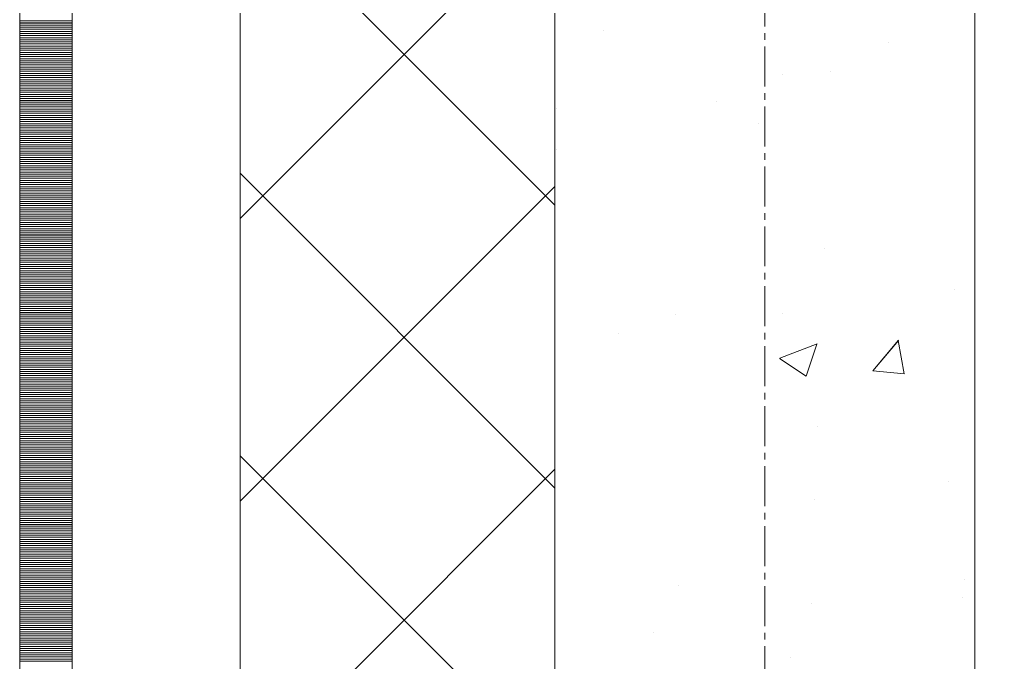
# Model space of a CAD drawing. Header units: millimetres. Extents: x 470010 to 1231400, y -134005 to 421770.
# Drawn here: x 806167.7 to 806640.6, y 165261.5 to 165567.5 of the extents above; entities that cross this region are included whole.
import ezdxf
from ezdxf.enums import TextEntityAlignment as Align

# ---------------------------------------------------------------- set-up
doc = ezdxf.new("R2010")
doc.units = ezdxf.units.MM
doc.linetypes.add('CENTER2', pattern=[28.575, 19.05, -3.175, 3.175, -3.175])
doc.linetypes.add('DASHED', pattern=[19.05, 12.7, -6.35])
doc.layers.get('Defpoints').update_dxf_attribs({"color": 140})
doc.layers.add('АР_Делит', color=120, linetype='Continuous', lineweight=0, plot=False)
for name, color, linetype, lineweight in [('АР_Стены ПЕНОблок', 52, 'Continuous', 20), ('АР_Тонкая', 254, 'Continuous', 5), ('АР_Утеплитель', 31, 'Continuous', 0), ('АР_Штриховка', 8, 'Continuous', 0)]:
    doc.layers.add(name, color=color, linetype=linetype, lineweight=lineweight)
doc.layers.add('РД_Оси_100', color=7, linetype='Continuous', lineweight=0, true_color=0x525252)
doc.styles.add('style1', font='ARIALN.TTF')

# ---------------------------------------------------------------- blocks, each defined once
blk = doc.blocks.new('СОШ_2200_АР_ОСИ_М100_28.05.24')
at = {"layer": 'АР_Делит', "color": 251, "linetype": 'DASHED', "true_color": 0x636466}
blk.add_lwpolyline([(114955, 135155), (114955, -355), (93595.036, -355), (93595.036, 13855), (94145, 13855), (94145, 68320), (66055, 68320), (66055, 13857.73), (83455, 13857.73), (83455, -355), (45245, -355), (45245, 13145), (44695, 13145), (44695, 26755), (45245, 26755), (45245, 68320), (20455, 68320), (20455, 26755), (27955, 26755), (27955, 13145), (-355, 13145), (-355, 100855)], dxfattribs=at)
at = {"layer": 'РД_Оси_100', "color": 251, "linetype": 'CENTER2', "true_color": 0x636466}
blk.add_line((0, -6155), (0, 139938.679), dxfattribs=at)
blk = doc.blocks.new('A$C9108343f')
at = {"layer": 'АР_Стены ПЕНОблок', "color": 18, "linetype": 'Continuous', "lineweight": 20, "true_color": 0x000000}
for p, q in [((140704.09, 313879.49), (140704.09, 237679.49)), ((140904.09, 237679.49), (140904.09, 313879.49))]:
    blk.add_line(p, q, dxfattribs=at)
at = {"layer": 'АР_Тонкая', "color": 18, "linetype": 'Continuous', "lineweight": 5, "true_color": 0x000000}
for p, q in [((140449.09, 313879.49), (140449.09, 237679.49)), ((140474.09, 313879.49), (140474.09, 237679.49)), ((140474.09, 237679.49), (140474.09, 313879.49)), ((140554.09, 237679.49), (140554.09, 313879.49))]:
    blk.add_line(p, q, dxfattribs=at)
at = {"layer": 'АР_Утеплитель', "color": 18, "linetype": 'Continuous', "lineweight": 0, "true_color": 0x000000}
for p, q in [((140554.09, 313879.49), (140554.09, 237679.49)), ((140704.09, 237679.49), (140704.09, 313879.49))]:
    blk.add_line(p, q, dxfattribs=at)
at = {"layer": 'АР_Штриховка', "color": 18, "linetype": 'Continuous', "lineweight": 0, "true_color": 0x000000}
for p, q in [((140704.09, 265845.41), (140554.09, 265995.41)), ((140554.09, 265839.12), (140704.09, 265989.12)), ((140449.09, 265933.24), (140474.09, 265933.24)), ((140449.09, 265932.24), (140474.09, 265932.24)), ((140449.09, 265931.24), (140474.09, 265931.24)), ((140449.09, 265930.24), (140474.09, 265930.24)), ((140449.09, 265929.24), (140474.09, 265929.24)), ((140449.09, 265928.24), (140474.09, 265928.24)), ((140449.09, 265927.24), (140474.09, 265927.24)), ((140727.28, 265928.86), (140727.28, 265928.86)), ((140449.09, 265926.24), (140474.09, 265926.24)), ((140449.09, 265925.24), (140474.09, 265925.24)), ((140449.09, 265924.24), (140474.09, 265924.24)), ((140449.09, 265923.24), (140474.09, 265923.24)), ((140449.09, 265922.24), (140474.09, 265922.24)), ((140862.87, 265923.13), (140862.87, 265923.13)), ((140449.09, 265921.24), (140474.09, 265921.24)), ((140449.09, 265920.24), (140474.09, 265920.24)), ((140449.09, 265919.24), (140474.09, 265919.24)), ((140449.09, 265918.24), (140474.09, 265918.24)), ((140449.09, 265917.24), (140474.09, 265917.24)), ((140449.09, 265916.24), (140474.09, 265916.24)), ((140449.09, 265915.24), (140474.09, 265915.24)), ((140449.09, 265914.24), (140474.09, 265914.24)), ((140449.09, 265913.24), (140474.09, 265913.24)), ((140449.09, 265912.24), (140474.09, 265912.24)), ((140449.09, 265911.24), (140474.09, 265911.24)), ((140449.09, 265910.24), (140474.09, 265910.24)), ((140449.09, 265909.24), (140474.09, 265909.24)), ((140449.09, 265908.24), (140474.09, 265908.24)), ((140812.62, 265907.63), (140812.62, 265907.63)), ((140835.43, 265909.23), (140835.43, 265909.23)), ((140449.09, 265907.24), (140474.09, 265907.24)), ((140449.09, 265906.24), (140474.09, 265906.24)), ((140449.09, 265905.24), (140474.09, 265905.24)), ((140449.09, 265904.24), (140474.09, 265904.24)), ((140449.09, 265903.24), (140474.09, 265903.24)), ((140449.09, 265902.24), (140474.09, 265902.24)), ((140449.09, 265901.24), (140474.09, 265901.24)), ((140449.09, 265900.24), (140474.09, 265900.24)), ((140449.09, 265899.24), (140474.09, 265899.24)), ((140449.09, 265898.24), (140474.09, 265898.24)), ((140449.09, 265897.24), (140474.09, 265897.24)), ((140449.09, 265896.24), (140474.09, 265896.24)), ((140449.09, 265895.24), (140474.09, 265895.24)), ((140449.09, 265894.24), (140474.09, 265894.24)), ((140449.09, 265893.24), (140474.09, 265893.24)), ((140780.83, 265894.74), (140780.83, 265894.74)), ((140449.09, 265892.24), (140474.09, 265892.24)), ((140449.09, 265891.24), (140474.09, 265891.24)), ((140449.09, 265890.24), (140474.09, 265890.24)), ((140449.09, 265889.24), (140474.09, 265889.24)), ((140705.02, 265891.34), (140705.02, 265891.34)), ((140449.09, 265888.24), (140474.09, 265888.24)), ((140449.09, 265887.24), (140474.09, 265887.24)), ((140449.09, 265886.24), (140474.09, 265886.24)), ((140449.09, 265885.24), (140474.09, 265885.24)), ((140449.09, 265884.24), (140474.09, 265884.24)), ((140801.11, 265884.55), (140801.11, 265884.55)), ((140449.09, 265883.24), (140474.09, 265883.24)), ((140449.09, 265882.24), (140474.09, 265882.24)), ((140449.09, 265881.24), (140474.09, 265881.24)), ((140449.09, 265880.24), (140474.09, 265880.24)), ((140449.09, 265879.24), (140474.09, 265879.24)), ((140449.09, 265878.24), (140474.09, 265878.24)), ((140449.09, 265877.24), (140474.09, 265877.24)), ((140449.09, 265876.24), (140474.09, 265876.24)), ((140449.09, 265875.24), (140474.09, 265875.24)), ((140449.09, 265874.24), (140474.09, 265874.24)), ((140449.09, 265873.24), (140474.09, 265873.24)), ((140449.09, 265872.24), (140474.09, 265872.24)), ((140449.09, 265871.24), (140474.09, 265871.24)), ((140449.09, 265870.24), (140474.09, 265870.24)), ((140704.91, 265871.89), (140704.91, 265871.89)), ((140449.09, 265869.24), (140474.09, 265869.24)), ((140449.09, 265868.24), (140474.09, 265868.24)), ((140449.09, 265867.24), (140474.09, 265867.24)), ((140449.09, 265866.24), (140474.09, 265866.24)), ((140449.09, 265865.24), (140474.09, 265865.24)), ((140449.09, 265864.24), (140474.09, 265864.24)), ((140449.09, 265863.24), (140474.09, 265863.24)), ((140449.09, 265862.24), (140474.09, 265862.24)), ((140449.09, 265861.24), (140474.09, 265861.24)), ((140449.09, 265860.24), (140474.09, 265860.24)), ((140704.09, 265710.7), (140554.09, 265860.7)), ((140449.09, 265859.24), (140474.09, 265859.24)), ((140449.09, 265858.24), (140474.09, 265858.24)), ((140449.09, 265857.24), (140474.09, 265857.24)), ((140449.09, 265856.24), (140474.09, 265856.24)), ((140449.09, 265855.24), (140474.09, 265855.24)), ((140449.09, 265854.24), (140474.09, 265854.24)), ((140449.09, 265853.24), (140474.09, 265853.24)), ((140449.09, 265852.24), (140474.09, 265852.24)), ((140449.09, 265851.24), (140474.09, 265851.24)), ((140554.09, 265704.42), (140704.09, 265854.42)), ((140449.09, 265850.24), (140474.09, 265850.24)), ((140449.09, 265849.24), (140474.09, 265849.24)), ((140449.09, 265848.24), (140474.09, 265848.24)), ((140449.09, 265847.24), (140474.09, 265847.24)), ((140449.09, 265846.24), (140474.09, 265846.24)), ((140449.09, 265845.24), (140474.09, 265845.24)), ((140449.09, 265844.24), (140474.09, 265844.24)), ((140449.09, 265843.24), (140474.09, 265843.24)), ((140449.09, 265842.24), (140474.09, 265842.24)), ((140449.09, 265841.24), (140474.09, 265841.24)), ((140449.09, 265840.24), (140474.09, 265840.24)), ((140449.09, 265839.24), (140474.09, 265839.24)), ((140449.09, 265838.24), (140474.09, 265838.24)), ((140449.09, 265837.24), (140474.09, 265837.24)), ((140449.09, 265836.24), (140474.09, 265836.24)), ((140449.09, 265835.24), (140474.09, 265835.24)), ((140449.09, 265834.24), (140474.09, 265834.24)), ((140449.09, 265833.24), (140474.09, 265833.24)), ((140449.09, 265832.24), (140474.09, 265832.24)), ((140449.09, 265831.24), (140474.09, 265831.24)), ((140449.09, 265830.24), (140474.09, 265830.24)), ((140449.09, 265829.24), (140474.09, 265829.24)), ((140449.09, 265828.24), (140474.09, 265828.24)), ((140449.09, 265827.24), (140474.09, 265827.24)), ((140449.09, 265826.24), (140474.09, 265826.24)), ((140449.09, 265825.24), (140474.09, 265825.24)), ((140449.09, 265824.24), (140474.09, 265824.24)), ((140449.09, 265823.24), (140474.09, 265823.24)), ((140449.09, 265822.24), (140474.09, 265822.24)), ((140832.34, 265824.67), (140832.34, 265824.67)), ((140449.09, 265821.24), (140474.09, 265821.24)), ((140449.09, 265820.24), (140474.09, 265820.24)), ((140449.09, 265819.24), (140474.09, 265819.24)), ((140449.09, 265818.24), (140474.09, 265818.24)), ((140449.09, 265817.24), (140474.09, 265817.24)), ((140449.09, 265816.24), (140474.09, 265816.24)), ((140449.09, 265815.24), (140474.09, 265815.24)), ((140449.09, 265814.24), (140474.09, 265814.24)), ((140449.09, 265813.24), (140474.09, 265813.24)), ((140449.09, 265812.24), (140474.09, 265812.24)), ((140449.09, 265811.24), (140474.09, 265811.24)), ((140449.09, 265810.24), (140474.09, 265810.24)), ((140449.09, 265809.24), (140474.09, 265809.24)), ((140449.09, 265808.24), (140474.09, 265808.24)), ((140449.09, 265807.24), (140474.09, 265807.24)), ((140449.09, 265806.24), (140474.09, 265806.24)), ((140449.09, 265805.24), (140474.09, 265805.24)), ((140449.09, 265804.24), (140474.09, 265804.24)), ((140894.7, 265805.49), (140894.7, 265805.49)), ((140449.09, 265803.24), (140474.09, 265803.24)), ((140449.09, 265802.24), (140474.09, 265802.24)), ((140449.09, 265801.24), (140474.09, 265801.24)), ((140449.09, 265800.24), (140474.09, 265800.24)), ((140449.09, 265799.24), (140474.09, 265799.24)), ((140449.09, 265798.24), (140474.09, 265798.24)), ((140449.09, 265797.24), (140474.09, 265797.24)), ((140449.09, 265796.24), (140474.09, 265796.24)), ((140449.09, 265795.24), (140474.09, 265795.24)), ((140449.09, 265794.24), (140474.09, 265794.24)), ((140812.34, 265794.02), (140812.34, 265794.02)), ((140449.09, 265793.24), (140474.09, 265793.24)), ((140449.09, 265792.24), (140474.09, 265792.24)), ((140449.09, 265791.24), (140474.09, 265791.24)), ((140449.09, 265790.24), (140474.09, 265790.24)), ((140449.09, 265789.24), (140474.09, 265789.24)), ((140761.49, 265793.32), (140761.49, 265793.32)), ((140449.09, 265788.24), (140474.09, 265788.24)), ((140449.09, 265787.24), (140474.09, 265787.24)), ((140449.09, 265786.24), (140474.09, 265786.24)), ((140449.09, 265785.24), (140474.09, 265785.24)), ((140449.09, 265784.24), (140474.09, 265784.24)), ((140449.09, 265783.24), (140474.09, 265783.24)), ((140449.09, 265782.24), (140474.09, 265782.24)), ((140449.09, 265781.24), (140474.09, 265781.24)), ((140449.09, 265780.24), (140474.09, 265780.24)), ((140734.29, 265784.37), (140734.29, 265784.37)), ((140855.5, 265766.46), (140867.74, 265781.06)), ((140870.49, 265765.09), (140867.56, 265781.01)), ((140449.09, 265779.24), (140474.09, 265779.24)), ((140449.09, 265778.24), (140474.09, 265778.24)), ((140449.09, 265777.24), (140474.09, 265777.24)), ((140449.09, 265776.24), (140474.09, 265776.24)), ((140449.09, 265775.24), (140474.09, 265775.24)), ((140811.24, 265772.63), (140829.03, 265779.46)), ((140823.79, 265763.91), (140828.94, 265779.26)), ((140449.09, 265774.24), (140474.09, 265774.24)), ((140449.09, 265773.24), (140474.09, 265773.24)), ((140449.09, 265772.24), (140474.09, 265772.24)), ((140449.09, 265771.24), (140474.09, 265771.24)), ((140449.09, 265770.24), (140474.09, 265770.24)), ((140811.15, 265772.43), (140823.79, 265763.91)), ((140449.09, 265769.24), (140474.09, 265769.24)), ((140449.09, 265768.24), (140474.09, 265768.24)), ((140449.09, 265767.24), (140474.09, 265767.24)), ((140449.09, 265766.24), (140474.09, 265766.24)), ((140855.5, 265766.45), (140870.68, 265765.13)), ((140449.09, 265765.24), (140474.09, 265765.24)), ((140449.09, 265764.24), (140474.09, 265764.24)), ((140449.09, 265763.24), (140474.09, 265763.24)), ((140449.09, 265762.24), (140474.09, 265762.24)), ((140449.09, 265761.24), (140474.09, 265761.24)), ((140449.09, 265760.24), (140474.09, 265760.24)), ((140449.09, 265759.24), (140474.09, 265759.24)), ((140449.09, 265758.24), (140474.09, 265758.24)), ((140449.09, 265757.24), (140474.09, 265757.24)), ((140449.09, 265756.24), (140474.09, 265756.24)), ((140449.09, 265755.24), (140474.09, 265755.24)), ((140449.09, 265754.24), (140474.09, 265754.24)), ((140449.09, 265753.24), (140474.09, 265753.24)), ((140449.09, 265752.24), (140474.09, 265752.24)), ((140449.09, 265751.24), (140474.09, 265751.24)), ((140449.09, 265750.24), (140474.09, 265750.24)), ((140449.09, 265749.24), (140474.09, 265749.24)), ((140449.09, 265748.24), (140474.09, 265748.24)), ((140449.09, 265747.24), (140474.09, 265747.24)), ((140449.09, 265746.24), (140474.09, 265746.24)), ((140449.09, 265745.24), (140474.09, 265745.24)), ((140449.09, 265744.24), (140474.09, 265744.24)), ((140449.09, 265743.24), (140474.09, 265743.24)), ((140449.09, 265742.24), (140474.09, 265742.24)), ((140449.09, 265741.24), (140474.09, 265741.24)), ((140449.09, 265740.24), (140474.09, 265740.24)), ((140449.09, 265739.24), (140474.09, 265739.24)), ((140449.09, 265738.24), (140474.09, 265738.24)), ((140449.09, 265737.24), (140474.09, 265737.24)), ((140829.25, 265740.12), (140829.25, 265740.12)), ((140449.09, 265736.24), (140474.09, 265736.24)), ((140449.09, 265735.24), (140474.09, 265735.24)), ((140449.09, 265734.24), (140474.09, 265734.24)), ((140449.09, 265733.24), (140474.09, 265733.24)), ((140449.09, 265732.24), (140474.09, 265732.24)), ((140449.09, 265731.24), (140474.09, 265731.24)), ((140449.09, 265730.24), (140474.09, 265730.24)), ((140449.09, 265729.24), (140474.09, 265729.24)), ((140449.09, 265728.24), (140474.09, 265728.24)), ((140449.09, 265727.24), (140474.09, 265727.24)), ((140449.09, 265726.24), (140474.09, 265726.24)), ((140449.09, 265725.24), (140474.09, 265725.24)), ((140449.09, 265724.24), (140474.09, 265724.24)), ((140449.09, 265723.24), (140474.09, 265723.24)), ((140704.09, 265576), (140554.09, 265726)), ((140449.09, 265722.24), (140474.09, 265722.24)), ((140449.09, 265721.24), (140474.09, 265721.24)), ((140449.09, 265720.24), (140474.09, 265720.24)), ((140449.09, 265719.24), (140474.09, 265719.24)), ((140449.09, 265718.24), (140474.09, 265718.24)), ((140554.09, 265569.71), (140704.09, 265719.71)), ((140449.09, 265717.24), (140474.09, 265717.24)), ((140449.09, 265716.24), (140474.09, 265716.24)), ((140449.09, 265715.24), (140474.09, 265715.24)), ((140449.09, 265714.24), (140474.09, 265714.24)), ((140891.47, 265713.68), (140891.47, 265713.68)), ((140449.09, 265713.24), (140474.09, 265713.24)), ((140449.09, 265712.24), (140474.09, 265712.24)), ((140449.09, 265711.24), (140474.09, 265711.24)), ((140449.09, 265710.24), (140474.09, 265710.24)), ((140449.09, 265709.24), (140474.09, 265709.24)), ((140449.09, 265708.24), (140474.09, 265708.24)), ((140449.09, 265707.24), (140474.09, 265707.24)), ((140449.09, 265706.24), (140474.09, 265706.24)), ((140449.09, 265705.24), (140474.09, 265705.24)), ((140449.09, 265704.24), (140474.09, 265704.24)), ((140827.88, 265705.31), (140827.88, 265705.31)), ((140449.09, 265703.24), (140474.09, 265703.24)), ((140449.09, 265702.24), (140474.09, 265702.24)), ((140449.09, 265701.24), (140474.09, 265701.24)), ((140449.09, 265700.24), (140474.09, 265700.24)), ((140449.09, 265699.24), (140474.09, 265699.24)), ((140449.09, 265698.24), (140474.09, 265698.24)), ((140449.09, 265697.24), (140474.09, 265697.24)), ((140449.09, 265696.24), (140474.09, 265696.24)), ((140449.09, 265695.24), (140474.09, 265695.24)), ((140449.09, 265694.24), (140474.09, 265694.24)), ((140449.09, 265693.24), (140474.09, 265693.24)), ((140449.09, 265692.24), (140474.09, 265692.24)), ((140449.09, 265691.24), (140474.09, 265691.24)), ((140449.09, 265690.24), (140474.09, 265690.24)), ((140449.09, 265689.24), (140474.09, 265689.24)), ((140449.09, 265688.24), (140474.09, 265688.24)), ((140449.09, 265687.24), (140474.09, 265687.24)), ((140449.09, 265686.24), (140474.09, 265686.24)), ((140449.09, 265685.24), (140474.09, 265685.24)), ((140449.09, 265684.24), (140474.09, 265684.24)), ((140449.09, 265683.24), (140474.09, 265683.24)), ((140449.09, 265682.24), (140474.09, 265682.24)), ((140449.09, 265681.24), (140474.09, 265681.24)), ((140449.09, 265680.24), (140474.09, 265680.24)), ((140449.09, 265679.24), (140474.09, 265679.24)), ((140449.09, 265678.24), (140474.09, 265678.24)), ((140449.09, 265677.24), (140474.09, 265677.24)), ((140449.09, 265676.24), (140474.09, 265676.24)), ((140449.09, 265675.24), (140474.09, 265675.24)), ((140449.09, 265674.24), (140474.09, 265674.24)), ((140449.09, 265673.24), (140474.09, 265673.24)), ((140449.09, 265672.24), (140474.09, 265672.24)), ((140449.09, 265671.24), (140474.09, 265671.24)), ((140449.09, 265670.24), (140474.09, 265670.24)), ((140449.09, 265669.24), (140474.09, 265669.24)), ((140449.09, 265668.24), (140474.09, 265668.24)), ((140449.09, 265667.24), (140474.09, 265667.24)), ((140449.09, 265666.24), (140474.09, 265666.24)), ((140899.13, 265667.19), (140899.13, 265667.19)), ((140449.09, 265665.24), (140474.09, 265665.24)), ((140449.09, 265664.24), (140474.09, 265664.24)), ((140449.09, 265663.24), (140474.09, 265663.24)), ((140449.09, 265662.24), (140474.09, 265662.24)), ((140762.87, 265664.22), (140762.87, 265664.22)), ((140449.09, 265661.24), (140474.09, 265661.24)), ((140449.09, 265660.24), (140474.09, 265660.24)), ((140449.09, 265659.24), (140474.09, 265659.24)), ((140449.09, 265658.24), (140474.09, 265658.24)), ((140449.09, 265657.24), (140474.09, 265657.24)), ((140898.47, 265658.49), (140898.47, 265658.49)), ((140449.09, 265656.24), (140474.09, 265656.24)), ((140449.09, 265655.24), (140474.09, 265655.24)), ((140449.09, 265654.24), (140474.09, 265654.24)), ((140449.09, 265653.24), (140474.09, 265653.24)), ((140449.09, 265652.24), (140474.09, 265652.24)), ((140826.16, 265655.56), (140826.16, 265655.56)), ((140449.09, 265651.24), (140474.09, 265651.24)), ((140449.09, 265650.24), (140474.09, 265650.24)), ((140449.09, 265649.24), (140474.09, 265649.24)), ((140449.09, 265648.24), (140474.09, 265648.24)), ((140449.09, 265647.24), (140474.09, 265647.24)), ((140449.09, 265646.24), (140474.09, 265646.24)), ((140449.09, 265645.24), (140474.09, 265645.24)), ((140449.09, 265644.24), (140474.09, 265644.24)), ((140449.09, 265643.24), (140474.09, 265643.24)), ((140449.09, 265642.24), (140474.09, 265642.24)), ((140449.09, 265641.24), (140474.09, 265641.24)), ((140449.09, 265640.24), (140474.09, 265640.24)), ((140449.09, 265639.24), (140474.09, 265639.24)), ((140449.09, 265638.24), (140474.09, 265638.24)), ((140751, 265641.77), (140751, 265641.77)), ((140449.09, 265637.24), (140474.09, 265637.24)), ((140449.09, 265636.24), (140474.09, 265636.24)), ((140449.09, 265635.24), (140474.09, 265635.24)), ((140449.09, 265634.24), (140474.09, 265634.24)), ((140449.09, 265633.24), (140474.09, 265633.24)), ((140449.09, 265632.24), (140474.09, 265632.24)), ((140449.09, 265631.24), (140474.09, 265631.24)), ((140449.09, 265630.24), (140474.09, 265630.24)), ((140449.09, 265629.24), (140474.09, 265629.24)), ((140816.43, 265630.1), (140816.43, 265630.1)), ((140449.09, 265628.24), (140474.09, 265628.24))]:
    blk.add_line(p, q, dxfattribs=at)
at = {"layer": 'РД_Оси_100'}
blk.add_blockref('СОШ_2200_АР_ОСИ_М100_28.05.24', (140804.09, 223079.49), dxfattribs=at)
at = {"layer": 'Defpoints', "color": 18, "true_color": 0x000000, "style": 'style1'}
for p in [(143949.34, 316089.12), (143974.98, 281639.5), (143890.4, 273244.71), (143839.99, 264276.81), (143967.75, 254892.38), (12251.96, 104178.14), (12382.58, 96023.14)]:
    blk.add_attdef('АР-ПОМЕЩЕНИЕ:НАИМЕНОВАНИЕ', text='', height=100, dxfattribs=at).set_placement(p, align=Align.MIDDLE)
at = {"layer": 'Defpoints', "color": 18, "true_color": 0x000000, "style": 'style1', "flags": 8}
for p in [(143951.3, 279099.09), (143848.34, 269251.11), (143875.33, 260094.25), (144049.74, 250824.7), (163419.28, 238153.36), (155897.46, 237965.97), (183037.2, 237965.97), (143342.94, 237876.19)]:
    blk.add_attdef('АР-ПОМЕЩЕНИЕ:НАИМЕНОВАНИЕ', text='', height=100, dxfattribs=at).set_placement(p, align=Align.MIDDLE)

msp = doc.modelspace()

# ---------------------------------------------------------------- linework, layer by layer
at = {"layer": 'АР_Стены ПЕНОблок', "color": 18, "linetype": 'Continuous', "lineweight": 20, "true_color": 0x000000}
for p, q in [((806422.706, 213513.251), (806422.706, 137313.251)), ((806622.706, 137313.251), (806622.706, 213513.251))]:
    msp.add_line(p, q, dxfattribs=at)
at = {"layer": 'АР_Тонкая', "color": 18, "linetype": 'Continuous', "lineweight": 5, "true_color": 0x000000}
for p, q in [((806167.706, 213513.251), (806167.706, 137313.251)), ((806192.706, 213513.251), (806192.706, 137313.251)), ((806192.706, 137313.251), (806192.706, 213513.251)), ((806272.706, 137313.251), (806272.706, 213513.251))]:
    msp.add_line(p, q, dxfattribs=at)
at = {"layer": 'АР_Утеплитель', "color": 18, "linetype": 'Continuous', "lineweight": 0, "true_color": 0x000000}
for p, q in [((806272.706, 213513.251), (806272.706, 137313.251)), ((806422.706, 137313.251), (806422.706, 213513.251))]:
    msp.add_line(p, q, dxfattribs=at)
at = {"layer": 'АР_Штриховка', "color": 18, "linetype": 'Continuous', "lineweight": 0, "true_color": 0x000000}
for p, q in [((806422.706, 165479.165), (806272.706, 165629.165)), ((806272.706, 165472.878), (806422.706, 165622.878)), ((806167.706, 165567), (806192.706, 165567)), ((806167.706, 165566), (806192.706, 165566)), ((806167.706, 165565), (806192.706, 165565)), ((806167.706, 165564), (806192.706, 165564)), ((806167.706, 165563), (806192.706, 165563)), ((806167.706, 165562), (806192.706, 165562)), ((806167.706, 165561), (806192.706, 165561)), ((806167.706, 165560), (806192.706, 165560)), ((806167.706, 165559), (806192.706, 165559)), ((806167.706, 165558), (806192.706, 165558)), ((806167.706, 165557), (806192.706, 165557)), ((806167.706, 165556), (806192.706, 165556)), ((806167.706, 165555), (806192.706, 165555)), ((806167.706, 165554), (806192.706, 165554)), ((806167.706, 165553), (806192.706, 165553)), ((806167.706, 165552), (806192.706, 165552)), ((806167.706, 165551), (806192.706, 165551)), ((806167.706, 165550), (806192.706, 165550)), ((806167.706, 165549), (806192.706, 165549)), ((806167.706, 165548), (806192.706, 165548)), ((806167.706, 165547), (806192.706, 165547)), ((806167.706, 165546), (806192.706, 165546)), ((806167.706, 165545), (806192.706, 165545)), ((806167.706, 165544), (806192.706, 165544)), ((806167.706, 165543), (806192.706, 165543)), ((806167.706, 165542), (806192.706, 165542)), ((806167.706, 165541), (806192.706, 165541)), ((806167.706, 165540), (806192.706, 165540)), ((806167.706, 165539), (806192.706, 165539)), ((806167.706, 165538), (806192.706, 165538)), ((806167.706, 165537), (806192.706, 165537)), ((806167.706, 165536), (806192.706, 165536)), ((806167.706, 165535), (806192.706, 165535)), ((806167.706, 165534), (806192.706, 165534)), ((806167.706, 165533), (806192.706, 165533)), ((806167.706, 165532), (806192.706, 165532)), ((806167.706, 165531), (806192.706, 165531)), ((806167.706, 165530), (806192.706, 165530)), ((806167.706, 165529), (806192.706, 165529)), ((806167.706, 165528), (806192.706, 165528)), ((806167.706, 165527), (806192.706, 165527)), ((806167.706, 165526), (806192.706, 165526)), ((806167.706, 165525), (806192.706, 165525)), ((806167.706, 165524), (806192.706, 165524)), ((806167.706, 165523), (806192.706, 165523)), ((806167.706, 165522), (806192.706, 165522)), ((806167.706, 165521), (806192.706, 165521)), ((806167.706, 165520), (806192.706, 165520)), ((806167.706, 165519), (806192.706, 165519)), ((806167.706, 165518), (806192.706, 165518)), ((806167.706, 165517), (806192.706, 165517)), ((806167.706, 165516), (806192.706, 165516)), ((806167.706, 165515), (806192.706, 165515)), ((806167.706, 165514), (806192.706, 165514)), ((806167.706, 165513), (806192.706, 165513)), ((806167.706, 165512), (806192.706, 165512)), ((806167.706, 165511), (806192.706, 165511)), ((806167.706, 165510), (806192.706, 165510)), ((806167.706, 165509), (806192.706, 165509)), ((806167.706, 165508), (806192.706, 165508)), ((806167.706, 165507), (806192.706, 165507)), ((806167.706, 165506), (806192.706, 165506)), ((806167.706, 165505), (806192.706, 165505)), ((806167.706, 165504), (806192.706, 165504)), ((806167.706, 165503), (806192.706, 165503)), ((806167.706, 165502), (806192.706, 165502)), ((806167.706, 165501), (806192.706, 165501)), ((806167.706, 165500), (806192.706, 165500)), ((806167.706, 165499), (806192.706, 165499)), ((806167.706, 165498), (806192.706, 165498)), ((806167.706, 165497), (806192.706, 165497)), ((806167.706, 165496), (806192.706, 165496)), ((806167.706, 165495), (806192.706, 165495)), ((806167.706, 165494), (806192.706, 165494)), ((806167.706, 165493), (806192.706, 165493)), ((806167.706, 165492), (806192.706, 165492)), ((806422.706, 165344.461), (806272.706, 165494.461)), ((806167.706, 165491), (806192.706, 165491)), ((806167.706, 165490), (806192.706, 165490)), ((806167.706, 165489), (806192.706, 165489)), ((806167.706, 165488), (806192.706, 165488)), ((806167.706, 165487), (806192.706, 165487)), ((806272.706, 165338.174), (806422.706, 165488.174)), ((806167.706, 165486), (806192.706, 165486)), ((806167.706, 165485), (806192.706, 165485)), ((806167.706, 165484), (806192.706, 165484)), ((806167.706, 165483), (806192.706, 165483)), ((806167.706, 165482), (806192.706, 165482)), ((806167.706, 165481), (806192.706, 165481)), ((806167.706, 165480), (806192.706, 165480)), ((806167.706, 165479), (806192.706, 165479)), ((806167.706, 165478), (806192.706, 165478)), ((806167.706, 165477), (806192.706, 165477)), ((806167.706, 165476), (806192.706, 165476)), ((806167.706, 165475), (806192.706, 165475)), ((806167.706, 165474), (806192.706, 165474)), ((806167.706, 165473), (806192.706, 165473)), ((806167.706, 165472), (806192.706, 165472)), ((806167.706, 165471), (806192.706, 165471)), ((806167.706, 165470), (806192.706, 165470)), ((806167.706, 165469), (806192.706, 165469)), ((806167.706, 165468), (806192.706, 165468)), ((806167.706, 165467), (806192.706, 165467)), ((806167.706, 165466), (806192.706, 165466)), ((806167.706, 165465), (806192.706, 165465)), ((806167.706, 165464), (806192.706, 165464)), ((806167.706, 165463), (806192.706, 165463)), ((806167.706, 165462), (806192.706, 165462)), ((806167.706, 165461), (806192.706, 165461)), ((806167.706, 165460), (806192.706, 165460)), ((806167.706, 165459), (806192.706, 165459)), ((806167.706, 165458), (806192.706, 165458)), ((806167.706, 165457), (806192.706, 165457)), ((806167.706, 165456), (806192.706, 165456)), ((806167.706, 165455), (806192.706, 165455)), ((806167.706, 165454), (806192.706, 165454)), ((806167.706, 165453), (806192.706, 165453)), ((806167.706, 165452), (806192.706, 165452)), ((806167.706, 165451), (806192.706, 165451)), ((806167.706, 165450), (806192.706, 165450)), ((806167.706, 165449), (806192.706, 165449)), ((806167.706, 165448), (806192.706, 165448)), ((806167.706, 165447), (806192.706, 165447)), ((806167.706, 165446), (806192.706, 165446)), ((806167.706, 165445), (806192.706, 165445)), ((806167.706, 165444), (806192.706, 165444)), ((806167.706, 165443), (806192.706, 165443)), ((806167.706, 165442), (806192.706, 165442)), ((806167.706, 165441), (806192.706, 165441)), ((806167.706, 165440), (806192.706, 165440)), ((806167.706, 165439), (806192.706, 165439)), ((806167.706, 165438), (806192.706, 165438)), ((806167.706, 165437), (806192.706, 165437)), ((806167.706, 165436), (806192.706, 165436)), ((806167.706, 165435), (806192.706, 165435)), ((806167.706, 165434), (806192.706, 165434)), ((806167.706, 165433), (806192.706, 165433)), ((806167.706, 165432), (806192.706, 165432)), ((806167.706, 165431), (806192.706, 165431)), ((806167.706, 165430), (806192.706, 165430)), ((806167.706, 165429), (806192.706, 165429)), ((806167.706, 165428), (806192.706, 165428)), ((806167.706, 165427), (806192.706, 165427)), ((806167.706, 165426), (806192.706, 165426)), ((806167.706, 165425), (806192.706, 165425)), ((806167.706, 165424), (806192.706, 165424)), ((806167.706, 165423), (806192.706, 165423)), ((806167.706, 165422), (806192.706, 165422)), ((806167.706, 165421), (806192.706, 165421)), ((806167.706, 165420), (806192.706, 165420)), ((806167.706, 165419), (806192.706, 165419)), ((806167.706, 165418), (806192.706, 165418)), ((806167.706, 165417), (806192.706, 165417)), ((806167.706, 165416), (806192.706, 165416)), ((806167.706, 165415), (806192.706, 165415)), ((806167.706, 165414), (806192.706, 165414)), ((806167.706, 165413), (806192.706, 165413)), ((806167.706, 165412), (806192.706, 165412)), ((806167.706, 165411), (806192.706, 165411)), ((806529.853, 165406.387), (806547.637, 165413.214)), ((806542.406, 165397.668), (806547.557, 165413.017)), ((806574.11, 165400.222), (806586.355, 165414.815)), ((806589.105, 165398.849), (806586.168, 165414.771)), ((806167.706, 165410), (806192.706, 165410)), ((806167.706, 165409), (806192.706, 165409)), ((806167.706, 165408), (806192.706, 165408)), ((806167.706, 165407), (806192.706, 165407)), ((806167.706, 165406), (806192.706, 165406)), ((806529.764, 165406.192), (806542.399, 165397.67)), ((806167.706, 165405), (806192.706, 165405)), ((806167.706, 165404), (806192.706, 165404)), ((806167.706, 165403), (806192.706, 165403)), ((806167.706, 165402), (806192.706, 165402)), ((806167.706, 165401), (806192.706, 165401)), ((806167.706, 165400), (806192.706, 165400)), ((806167.706, 165399), (806192.706, 165399)), ((806167.706, 165398), (806192.706, 165398)), ((806167.706, 165397), (806192.706, 165397)), ((806574.109, 165400.212), (806589.291, 165398.884)), ((806167.706, 165396), (806192.706, 165396)), ((806167.706, 165395), (806192.706, 165395)), ((806167.706, 165394), (806192.706, 165394)), ((806167.706, 165393), (806192.706, 165393)), ((806167.706, 165392), (806192.706, 165392)), ((806167.706, 165391), (806192.706, 165391)), ((806167.706, 165390), (806192.706, 165390)), ((806167.706, 165389), (806192.706, 165389)), ((806167.706, 165388), (806192.706, 165388)), ((806167.706, 165387), (806192.706, 165387)), ((806167.706, 165386), (806192.706, 165386)), ((806167.706, 165385), (806192.706, 165385)), ((806167.706, 165384), (806192.706, 165384)), ((806167.706, 165383), (806192.706, 165383)), ((806167.706, 165382), (806192.706, 165382)), ((806167.706, 165381), (806192.706, 165381)), ((806167.706, 165380), (806192.706, 165380)), ((806167.706, 165379), (806192.706, 165379)), ((806167.706, 165378), (806192.706, 165378)), ((806167.706, 165377), (806192.706, 165377)), ((806167.706, 165376), (806192.706, 165376)), ((806167.706, 165375), (806192.706, 165375)), ((806167.706, 165374), (806192.706, 165374)), ((806167.706, 165373), (806192.706, 165373)), ((806167.706, 165372), (806192.706, 165372)), ((806167.706, 165371), (806192.706, 165371)), ((806167.706, 165370), (806192.706, 165370)), ((806167.706, 165369), (806192.706, 165369)), ((806167.706, 165368), (806192.706, 165368)), ((806167.706, 165367), (806192.706, 165367)), ((806167.706, 165366), (806192.706, 165366)), ((806167.706, 165365), (806192.706, 165365)), ((806167.706, 165364), (806192.706, 165364)), ((806167.706, 165363), (806192.706, 165363)), ((806167.706, 165362), (806192.706, 165362)), ((806167.706, 165361), (806192.706, 165361)), ((806167.706, 165360), (806192.706, 165360)), ((806167.706, 165359), (806192.706, 165359)), ((806422.706, 165209.757), (806272.706, 165359.757)), ((806167.706, 165358), (806192.706, 165358)), ((806167.706, 165357), (806192.706, 165357)), ((806167.706, 165356), (806192.706, 165356)), ((806167.706, 165355), (806192.706, 165355)), ((806167.706, 165354), (806192.706, 165354)), ((806167.706, 165353), (806192.706, 165353)), ((806167.706, 165352), (806192.706, 165352)), ((806167.706, 165351), (806192.706, 165351)), ((806167.706, 165350), (806192.706, 165350)), ((806272.706, 165203.47), (806422.706, 165353.47)), ((806167.706, 165349), (806192.706, 165349)), ((806167.706, 165348), (806192.706, 165348)), ((806167.706, 165347), (806192.706, 165347)), ((806167.706, 165346), (806192.706, 165346)), ((806167.706, 165345), (806192.706, 165345)), ((806167.706, 165344), (806192.706, 165344)), ((806167.706, 165343), (806192.706, 165343)), ((806167.706, 165342), (806192.706, 165342)), ((806167.706, 165341), (806192.706, 165341)), ((806167.706, 165340), (806192.706, 165340)), ((806167.706, 165339), (806192.706, 165339)), ((806167.706, 165338), (806192.706, 165338)), ((806167.706, 165337), (806192.706, 165337)), ((806167.706, 165336), (806192.706, 165336)), ((806167.706, 165335), (806192.706, 165335)), ((806167.706, 165334), (806192.706, 165334)), ((806167.706, 165333), (806192.706, 165333)), ((806167.706, 165332), (806192.706, 165332)), ((806167.706, 165331), (806192.706, 165331)), ((806167.706, 165330), (806192.706, 165330)), ((806167.706, 165329), (806192.706, 165329)), ((806167.706, 165328), (806192.706, 165328)), ((806167.706, 165327), (806192.706, 165327)), ((806167.706, 165326), (806192.706, 165326)), ((806167.706, 165325), (806192.706, 165325)), ((806167.706, 165324), (806192.706, 165324)), ((806167.706, 165323), (806192.706, 165323)), ((806167.706, 165322), (806192.706, 165322)), ((806167.706, 165321), (806192.706, 165321)), ((806167.706, 165320), (806192.706, 165320)), ((806167.706, 165319), (806192.706, 165319)), ((806167.706, 165318), (806192.706, 165318)), ((806167.706, 165317), (806192.706, 165317)), ((806167.706, 165316), (806192.706, 165316)), ((806167.706, 165315), (806192.706, 165315)), ((806167.706, 165314), (806192.706, 165314)), ((806167.706, 165313), (806192.706, 165313)), ((806167.706, 165312), (806192.706, 165312)), ((806167.706, 165311), (806192.706, 165311)), ((806167.706, 165310), (806192.706, 165310)), ((806167.706, 165309), (806192.706, 165309)), ((806167.706, 165308), (806192.706, 165308)), ((806167.706, 165307), (806192.706, 165307)), ((806167.706, 165306), (806192.706, 165306)), ((806167.706, 165305), (806192.706, 165305)), ((806167.706, 165304), (806192.706, 165304)), ((806167.706, 165303), (806192.706, 165303)), ((806167.706, 165302), (806192.706, 165302)), ((806167.706, 165301), (806192.706, 165301)), ((806167.706, 165300), (806192.706, 165300)), ((806167.706, 165299), (806192.706, 165299)), ((806167.706, 165298), (806192.706, 165298)), ((806167.706, 165297), (806192.706, 165297)), ((806167.706, 165296), (806192.706, 165296)), ((806167.706, 165295), (806192.706, 165295)), ((806167.706, 165294), (806192.706, 165294)), ((806167.706, 165293), (806192.706, 165293)), ((806167.706, 165292), (806192.706, 165292)), ((806167.706, 165291), (806192.706, 165291)), ((806167.706, 165290), (806192.706, 165290)), ((806167.706, 165289), (806192.706, 165289)), ((806167.706, 165288), (806192.706, 165288)), ((806167.706, 165287), (806192.706, 165287)), ((806167.706, 165286), (806192.706, 165286)), ((806167.706, 165285), (806192.706, 165285)), ((806167.706, 165284), (806192.706, 165284)), ((806167.706, 165283), (806192.706, 165283)), ((806167.706, 165282), (806192.706, 165282)), ((806167.706, 165281), (806192.706, 165281)), ((806167.706, 165280), (806192.706, 165280)), ((806167.706, 165279), (806192.706, 165279)), ((806167.706, 165278), (806192.706, 165278)), ((806167.706, 165277), (806192.706, 165277)), ((806167.706, 165276), (806192.706, 165276)), ((806167.706, 165275), (806192.706, 165275)), ((806167.706, 165274), (806192.706, 165274)), ((806167.706, 165273), (806192.706, 165273)), ((806167.706, 165272), (806192.706, 165272)), ((806167.706, 165271), (806192.706, 165271)), ((806167.706, 165270), (806192.706, 165270)), ((806167.706, 165269), (806192.706, 165269)), ((806167.706, 165268), (806192.706, 165268)), ((806167.706, 165267), (806192.706, 165267)), ((806167.706, 165266), (806192.706, 165266)), ((806167.706, 165265), (806192.706, 165265)), ((806167.706, 165264), (806192.706, 165264)), ((806167.706, 165263), (806192.706, 165263)), ((806167.706, 165262), (806192.706, 165262))]:
    msp.add_line(p, q, dxfattribs=at)

# ---------------------------------------------------------------- block references
msp.add_blockref('A$C9108343f', (665718.612, -100366.242))
at = {"layer": 'РД_Оси_100'}
msp.add_blockref('СОШ_2200_АР_ОСИ_М100_28.05.24', (806522.706, 122713.251), dxfattribs=at)

doc.saveas('drawing.dxf')
